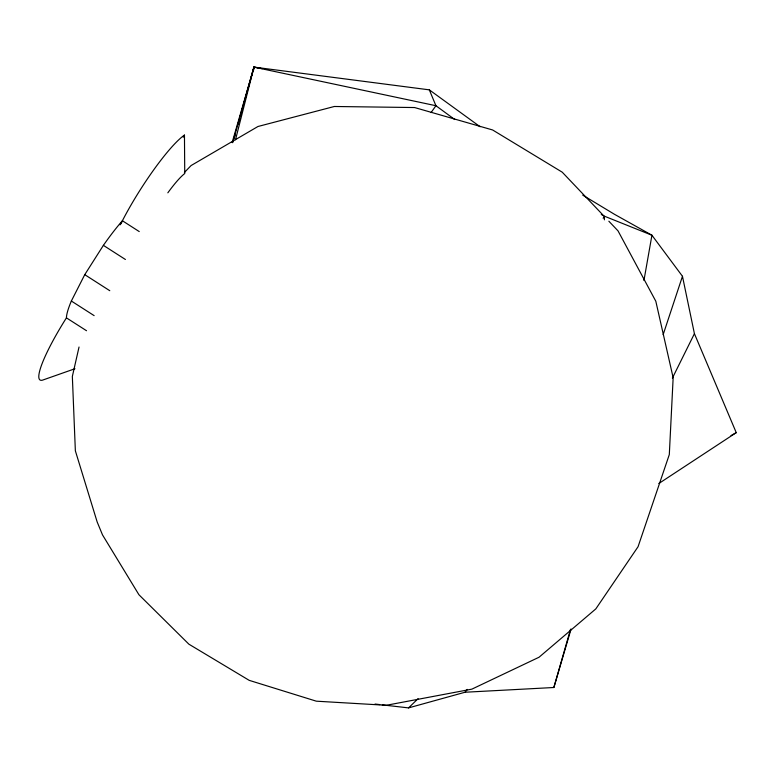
<?xml version="1.0" encoding="UTF-8"?>
<svg xmlns="http://www.w3.org/2000/svg" width="775" height="775" viewBox="0 0 775 775"><rect width="100%" height="100%" fill="white"/><g stroke="black" fill="none" stroke-linecap="round" stroke-linejoin="round"><path stroke-width="1.16" d="M604.384 219.829L604.423 216.196L601.284 214.462M253.396 70.69L253.977 67.105L429.321 89.852L480.132 126.751M253.377 70.68L253.977 67.105L262.299 68.665M643.938 280.511L651.93 235.232L614.517 214.326L582.742 195.135M79.04 347.016L72.346 376.418L75.359 450.808L97.166 521.962L102.513 534.905L138.938 594.745L188.877 644.17L249.201 680.353L316.326 701.181L386.289 705.289L471.888 689.14L539.042 657.239L595.82 608.898L638.058 546.724L669.309 454.567L673.155 377.745L655.815 301.233L618.014 230.853L608.859 221.214M235.503 139.752L253.977 67.105L435.928 105.72L454.789 119.544M234.253 138.134L235.222 134.637M238.128 124.155L239.746 118.333M240.395 116.008L253.977 67.105L232.132 142.542M232.713 142.687L253.977 67.105M382.201 704.863L408.551 707.895L465.019 692.24L553.863 687.502L570.507 629.348M553.863 687.502L571.059 629.038M663.158 334.645L682.465 276.278L651.93 235.232L604.423 216.196L603.144 218.25M74.952 368.735L42.625 380.108A73.509 11.974 -56.8 0 1 66.427 317.857A69.072 11.654 -57.1 0 1 71.348 301.029L84.756 274.66L103.385 245.355A69.072 11.654 -57.1 0 1 122.392 220.749A75.223 12.574 -57.6 0 1 184.46 135.083L184.741 173.532A58.416 9.416 -59.2 0 0 167.836 192.82M120.9 223.849L121.898 221.786M672.39 378.103L694.419 333.667L682.465 276.278M120.047 224.828L122.392 220.749L139.248 231.58M183.249 137.175L184.46 135.083M431.036 112.627L435.928 105.72L429.321 89.852M465.019 692.24L467.286 689.401M184.402 172.486L191.105 165.54L257.959 126.499L334.325 106.485L414.596 107.541L492.619 129.968L562.233 172.186L603.028 215.092M408.551 707.895L418.103 698.643M658.798 483.532L736.25 432.653L694.419 333.667M731.028 435.56L736.25 432.653M375.013 704.039L379.798 704.591M84.756 274.66L109.779 290.702M71.348 301.029L94.133 315.628M66.427 317.857L86.519 330.731M103.385 245.355L125.414 259.489"/></g></svg>
